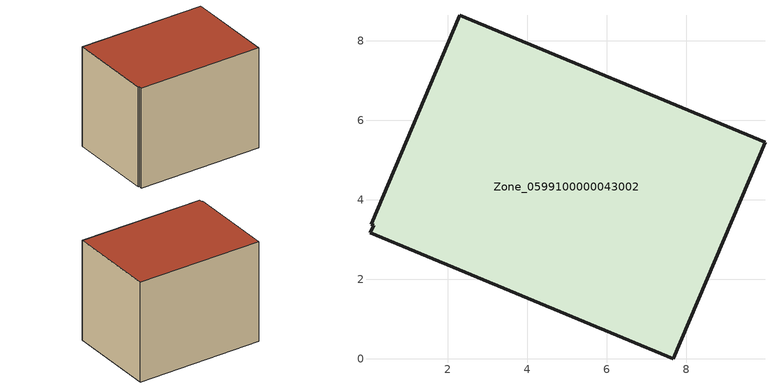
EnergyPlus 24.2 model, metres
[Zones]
Zone_0599100000043002
 floor ground (C_G): 0.06,3.17 0.14,3.37 0.08,3.39 2.3,8.64 9.97,5.45 7.67,0 z0
 wall outside (C_F): 9.97,5.45 2.3,8.64 0.08,3.39 0.14,3.37 0.06,3.17 7.67,0 9.97,5.45 z0:6.63
 roof outside (C_R): 0.14,3.37 0.06,3.17 7.67,0 9.97,5.45 2.3,8.64 0.08,3.39 z6.63
[BUILDING]
Pand.0599100000043002: North Axis=0; Terrain=City; Loads Convergence Tolerance Value=0.04; Temperature Convergence Tolerance Value=0.4; Solar Distribution=FullExterior; Maximum Number of Warmup Days=25; Minimum Number of Warmup Days=1
[Site:Location]
Rotterdam.The.Hague.AP_ZH_NLD Design_Conditions: Latitude=51.96; Longitude=4.45; Time Zone=1; Elevation=-4.5
[SITE:GROUNDTEMPERATURE:BUILDINGSURFACE]
18, 18, 18, 18, 18, 18, 18, 18, 18, 18, 18, 18
[MATERIAL] Thermal Absorptance=0.9; Solar Absorptance=0.7; Visible Absorptance=0.7
Name | Roughness | Thickness | Conductivity | Density | Specific Heat
G.TI.1946-1964 | MediumSmooth | 0.15 | 1 | 540 | 1210
F.TI.1946-1964 | Rough | 0.3 | 0.857143 | 1920 | 840
R.TI.1946-1964 | MediumRough | 0.2 | 0.277778 | 1500 | 1000
[CONSTRUCTION]
C_G: G.TI.1946-1964
C_F: F.TI.1946-1964
C_R: R.TI.1946-1964
[ZONE]
Zone_0599100000043002: Type=1; Multiplier=1; Ceiling Height=Autocalculate; Volume=Autocalculate; Floor Area=autocalculate; Part of Total Floor Area=Yes
[ZONEINFILTRATION:DESIGNFLOWRATE]
Infil_Zone_0599100000043002: Zone or ZoneList or Space or SpaceList=Zone_0599100000043002; Schedule=AlwaysOn; Design Flow Rate Calculation Method=Flow/Area; Flow Rate per Floor Area=0.003; Constant Term Coefficient=1; Temperature Term Coefficient=0; Velocity Term Coefficient=0; Velocity Squared Term Coefficient=0
[HVACTEMPLATE:ZONE:IDEALLOADSAIRSYSTEM]
Zone_0599100000043002: Maximum Heating Supply Air Temperature=50; Minimum Cooling Supply Air Temperature=13; Maximum Heating Supply Air Humidity Ratio=0.0156; Minimum Cooling Supply Air Humidity Ratio=0.0077; Heating Limit=NoLimit; Cooling Limit=NoLimit; Dehumidification Control Type=ConstantSensibleHeatRatio; Cooling Sensible Heat Ratio=0.7; Dehumidification Setpoint=60; Humidification Control Type=None; Humidification Setpoint=30; Outdoor Air Method=None; Outdoor Air Flow Rate per Person=0.00944; Outdoor Air Flow Rate per Zone Floor Area=0; Outdoor Air Flow Rate per Zone=0; Demand Controlled Ventilation Type=None; Outdoor Air Economizer Type=NoEconomizer; Heat Recovery Type=None; Sensible Heat Recovery Effectiveness=0.7; Latent Heat Recovery Effectiveness=0.65
[ZONECONTROL:THERMOSTAT]
ThermostatControl_Zone_0599100000043002: Zone or ZoneList=Zone_0599100000043002; Control Type Schedule=DualSetpointControlType; Control 1=Thermostat_Zone_0599100000043002; Temperature Difference Between Cutout And Setpoint=0
[THERMOSTATSETPOINT:DUALSETPOINT]
Thermostat_Zone_0599100000043002: Heating Setpoint Temperature Schedule=HeatingSetpoint_Zone_0599100000043002; Cooling Setpoint Temperature Schedule=CoolingSetpoint_Zone_0599100000043002
[SCHEDULE:COMPACT]
HeatingSetpoint_Zone_0599100000043002: Through: 12/31, For: AllDays, Until: 24:00, 21
CoolingSetpoint_Zone_0599100000043002: Through: 12/31, For: AllDays, Until: 24:00, 24
DualSetpointControlType: Through: 12/31, For: AllDays, Until: 24:00, 4
AlwaysOn: Through: 12/31, For: AllDays, Until: 24:00, 1
